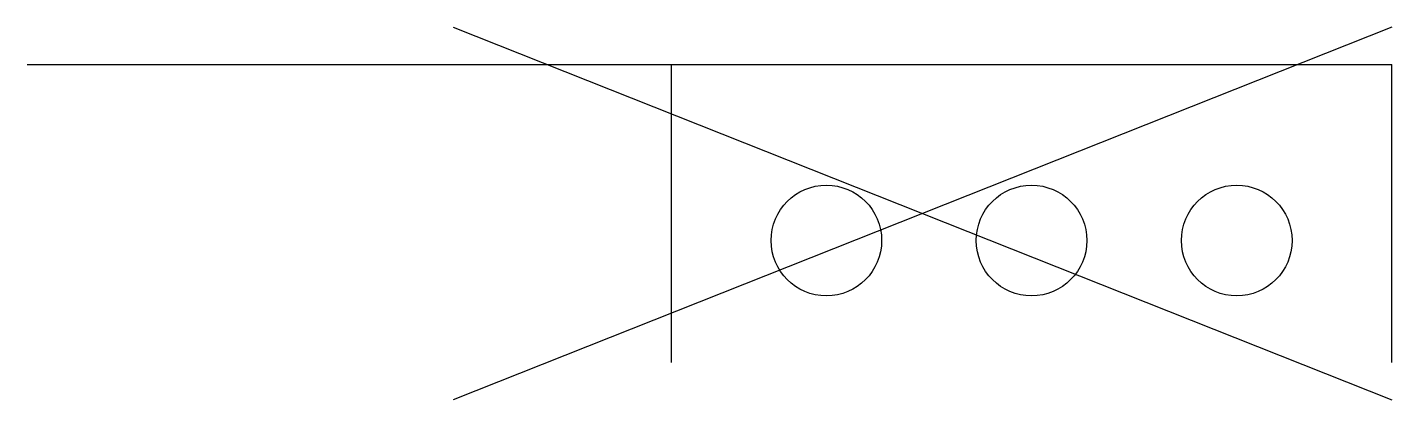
# Model space of a CAD drawing. Header units: metres. Extents: x 0 to 8.02, y -1.97 to 0.22.
import ezdxf

# ---------------------------------------------------------------- set-up
doc = ezdxf.new("R2010")
doc.units = ezdxf.units.M

msp = doc.modelspace()

# ---------------------------------------------------------------- linework, layer by layer
for p, q in [((8.0175, 0.2188), (2.5016, -1.9688)), ((2.5016, 0.2188), (8.0175, -1.9688)), ((0, 0), (8.0175, 0)), ((3.7846, -1.75), (3.7846, 0)), ((8.0175, -1.75), (8.0175, 0))]:
    msp.add_line(p, q)
for centre in [(4.6954, -1.0337), (5.901, -1.0337), (7.1067, -1.0337)]:
    msp.add_circle(centre, 0.325)

doc.saveas('drawing.dxf')
